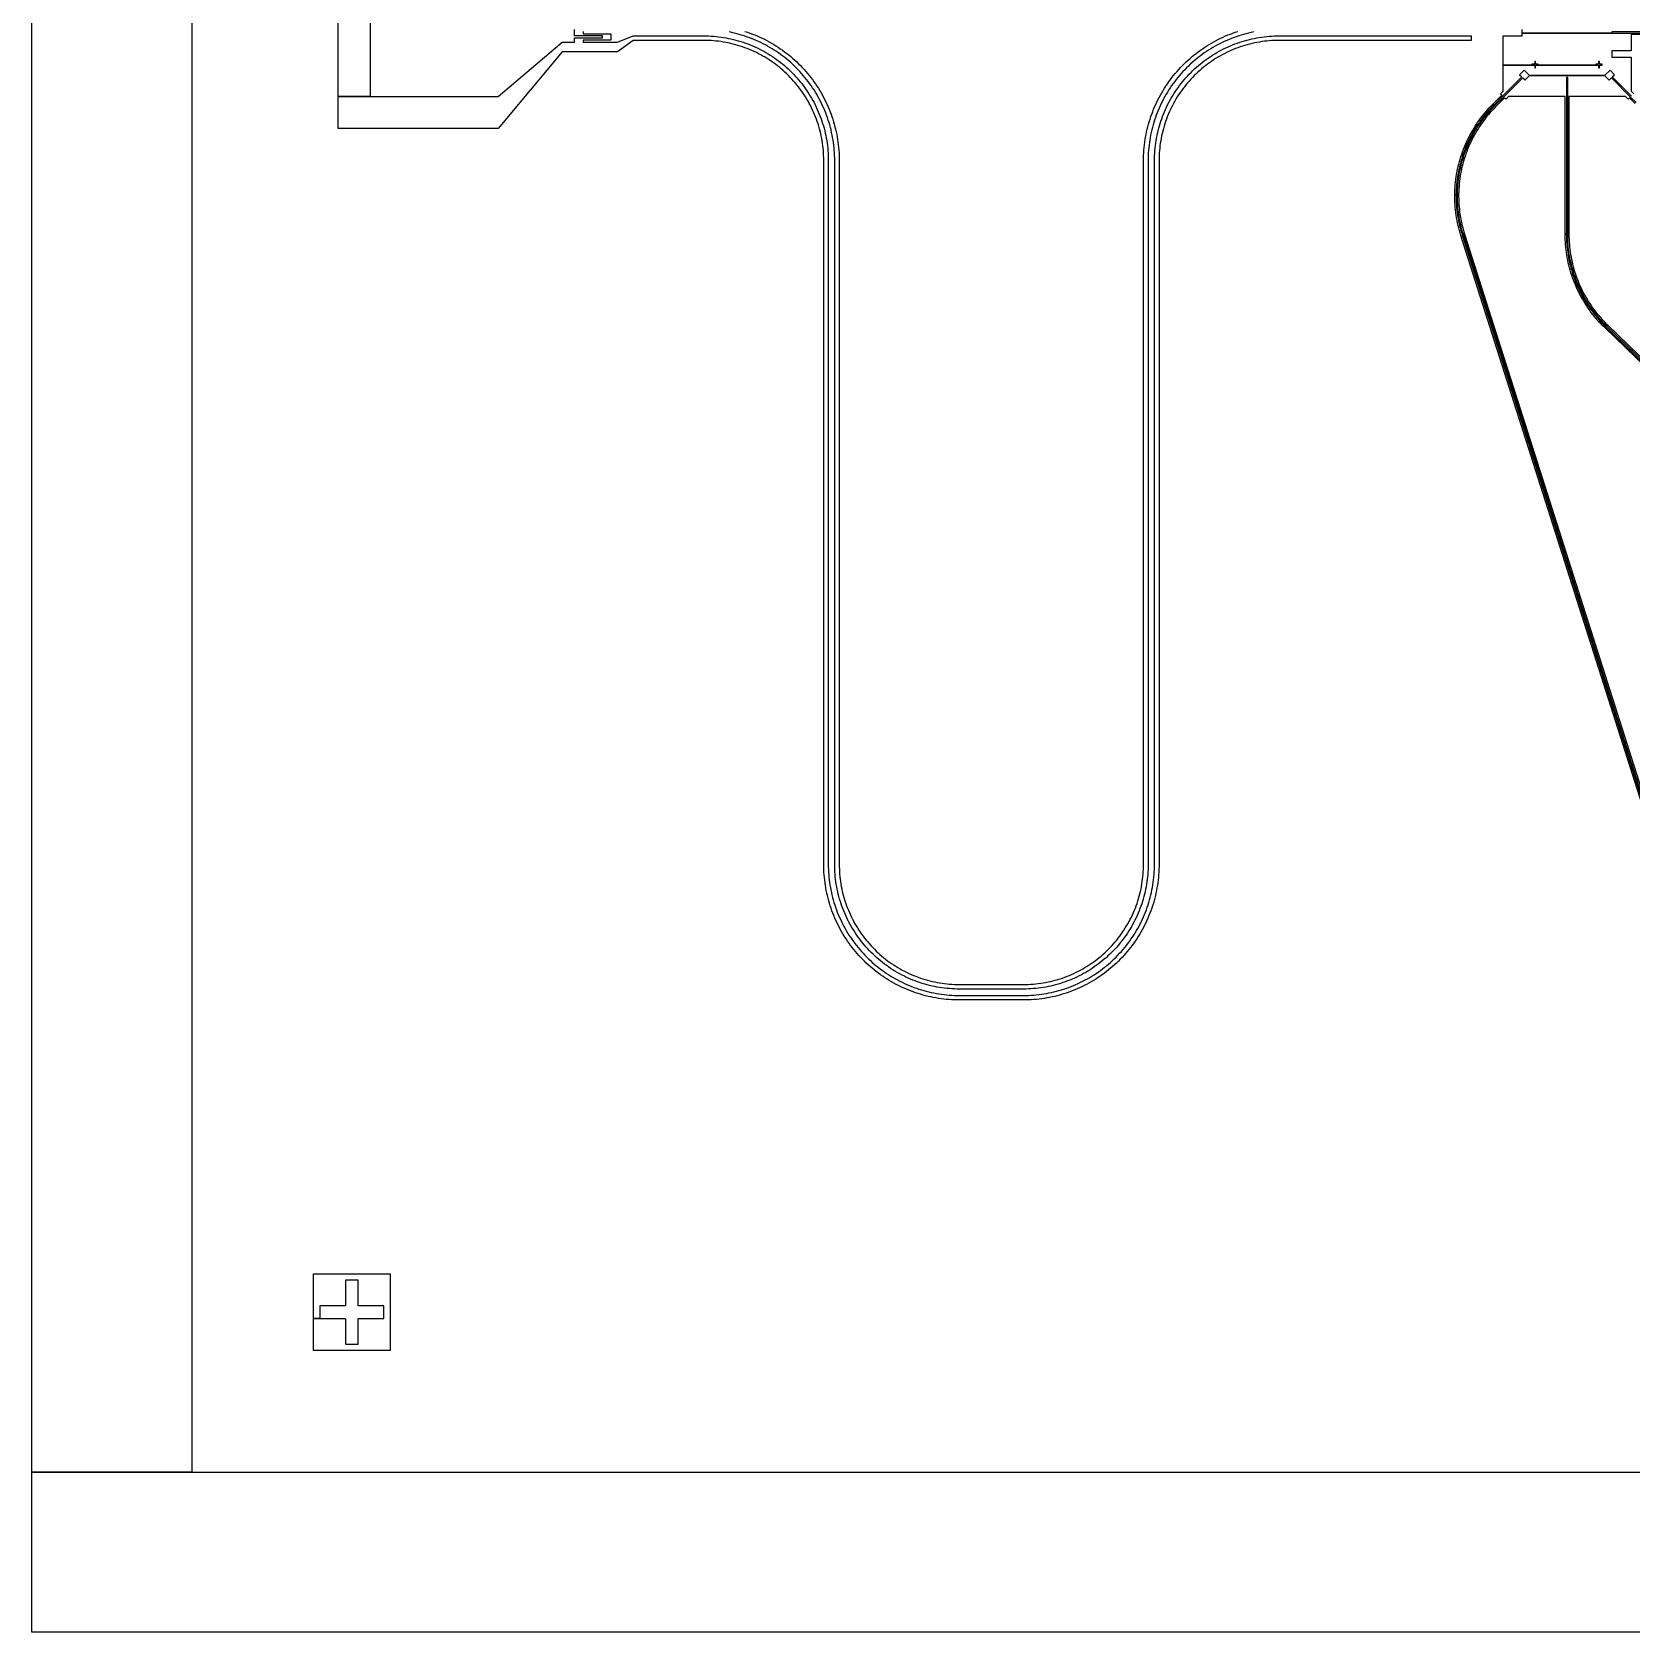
# Model space of a CAD drawing. Extents: x -2500 to 2500, y -2500 to 2500.
# Drawn here: x -2500 to 0, y -2500 to 1 of the extents above; entities that cross this region are included whole.
import ezdxf

# ---------------------------------------------------------------- set-up
doc = ezdxf.new("R2010")
doc.units = 0
doc.layers.add('L0D0', color=1, linetype='CONTINUOUS')

msp = doc.modelspace()

# ---------------------------------------------------------------- linework, layer by layer
at = {"layer": 'L0D0'}
for points in [[(-2500, -2500), (-2500, -2250), (-2250, -2250), (2250, -2250), (2250, 2250), (-2250, 2250), (-2250, -2250), (-2500, -2250), (-2500, 2500), (2500, 2500), (2500, -2500)], [(-2060, -2060), (-2060, -2010), (-2050, -2010), (-2010, -2010), (-2010, -2050), (-1990, -2050), (-1990, -2010), (-1950, -2010), (-1950, -1990), (-1990, -1990), (-1990, -1950), (-2010, -1950), (-2010, -1990), (-2050, -1990), (-2050, -2010), (-2060, -2010), (-2060, -1940), (-1940, -1940), (-1940, -2060)]]:
    msp.add_lwpolyline(points, close=True, dxfattribs=at)
for points in [[(-1971.24, 100), (-1971.24, -100), (-2021.24, -100), (-2021.24, 150)], [(-1638.432, 1.65), (-1638.432, -1.65), (-1595.032, -1.65), (-1595.032, -11.55), (-1638.432, -11.55), (-1638.432, -14.85), (-1584.64, -14.85), (-1560, -5), (-1450, -5), (-1446.073, -5.04), (-1442.148, -5.158), (-1438.226, -5.356), (-1434.309, -5.632), (-1430.398, -5.988), (-1426.495, -6.422), (-1422.602, -6.934), (-1418.72, -7.525), (-1414.85, -8.194), (-1410.995, -8.941), (-1407.156, -9.765), (-1403.333, -10.666), (-1399.53, -11.644), (-1395.748, -12.699), (-1391.987, -13.829), (-1388.25, -15.035), (-1384.538, -16.316), (-1380.852, -17.672), (-1377.195, -19.101), (-1373.567, -20.604), (-1369.97, -22.18), (-1366.405, -23.827), (-1362.874, -25.546), (-1359.379, -27.336), (-1355.92, -29.196), (-1352.5, -31.125), (-1349.119, -33.123), (-1345.779, -35.188), (-1342.481, -37.32), (-1339.227, -39.518), (-1336.018, -41.781), (-1332.855, -44.109), (-1329.74, -46.499), (-1326.673, -48.952), (-1323.656, -51.466), (-1320.691, -54.04), (-1317.778, -56.674), (-1314.919, -59.366), (-1312.114, -62.114), (-1309.366, -64.919), (-1306.674, -67.778), (-1304.04, -70.691), (-1301.466, -73.656), (-1298.952, -76.673), (-1296.499, -79.74), (-1294.109, -82.855), (-1291.781, -86.018), (-1289.518, -89.227), (-1287.32, -92.481), (-1285.188, -95.779), (-1283.123, -99.119), (-1281.125, -102.5), (-1279.196, -105.92), (-1277.336, -109.379), (-1275.546, -112.874), (-1273.827, -116.405), (-1272.18, -119.97), (-1270.604, -123.567), (-1269.101, -127.195), (-1267.672, -130.852), (-1266.316, -134.538), (-1265.035, -138.25), (-1263.829, -141.987), (-1262.699, -145.748), (-1261.644, -149.53), (-1260.666, -153.333), (-1259.765, -157.156), (-1258.941, -160.995), (-1258.194, -164.85), (-1257.525, -168.72), (-1256.934, -172.602), (-1256.422, -176.495), (-1255.988, -180.398), (-1255.632, -184.309), (-1255.356, -188.226), (-1255.158, -192.148), (-1255.04, -196.073), (-1255, -200), (-1255, -1300), (-1254.96, -1304.025), (-1254.842, -1308.048), (-1254.644, -1312.069), (-1254.368, -1316.084), (-1254.013, -1320.094), (-1253.579, -1324.095), (-1253.067, -1328.088), (-1252.476, -1332.069), (-1251.807, -1336.038), (-1251.061, -1339.994), (-1250.237, -1343.933), (-1249.336, -1347.856), (-1248.358, -1351.761), (-1247.303, -1355.645), (-1246.173, -1359.508), (-1244.967, -1363.348), (-1243.685, -1367.164), (-1242.329, -1370.954), (-1240.899, -1374.716), (-1239.395, -1378.45), (-1237.819, -1382.154), (-1236.169, -1385.825), (-1234.448, -1389.464), (-1232.656, -1393.068), (-1230.794, -1396.636), (-1228.862, -1400.167), (-1226.861, -1403.66), (-1224.791, -1407.112), (-1222.655, -1410.523), (-1220.451, -1413.892), (-1218.182, -1417.217), (-1215.848, -1420.496), (-1213.451, -1423.729), (-1210.99, -1426.914), (-1208.467, -1430.051), (-1205.883, -1433.137), (-1203.239, -1436.172), (-1200.536, -1439.154), (-1197.775, -1442.083), (-1194.957, -1444.957), (-1192.083, -1447.775), (-1189.154, -1450.536), (-1186.172, -1453.239), (-1183.137, -1455.883), (-1180.051, -1458.467), (-1176.914, -1460.99), (-1173.729, -1463.451), (-1170.496, -1465.848), (-1167.217, -1468.182), (-1163.892, -1470.451), (-1160.523, -1472.655), (-1157.112, -1474.791), (-1153.66, -1476.861), (-1150.167, -1478.862), (-1146.636, -1480.794), (-1143.068, -1482.656), (-1139.464, -1484.448), (-1135.825, -1486.169), (-1132.154, -1487.819), (-1128.45, -1489.395), (-1124.716, -1490.899), (-1120.954, -1492.329), (-1117.164, -1493.685), (-1113.348, -1494.967), (-1109.508, -1496.173), (-1105.645, -1497.303), (-1101.761, -1498.358), (-1097.856, -1499.336), (-1093.933, -1500.237), (-1089.994, -1501.061), (-1086.038, -1501.807), (-1082.069, -1502.476), (-1078.088, -1503.067), (-1074.095, -1503.579), (-1070.094, -1504.013), (-1066.084, -1504.368), (-1062.069, -1504.644), (-1058.048, -1504.842), (-1054.025, -1504.96), (-1050, -1505), (-950, -1505), (-945.975, -1504.96), (-941.952, -1504.842), (-937.931, -1504.644), (-933.916, -1504.368), (-929.906, -1504.013), (-925.905, -1503.579), (-921.912, -1503.067), (-917.931, -1502.476), (-913.962, -1501.807), (-910.006, -1501.061), (-906.067, -1500.237), (-902.144, -1499.336), (-898.239, -1498.358), (-894.355, -1497.303), (-890.492, -1496.173), (-886.652, -1494.967), (-882.836, -1493.685), (-879.046, -1492.329), (-875.284, -1490.899), (-871.55, -1489.395), (-867.846, -1487.819), (-864.175, -1486.169), (-860.536, -1484.448), (-856.932, -1482.656), (-853.364, -1480.794), (-849.833, -1478.862), (-846.34, -1476.861), (-842.888, -1474.791), (-839.477, -1472.655), (-836.108, -1470.451), (-832.783, -1468.182), (-829.504, -1465.848), (-826.271, -1463.451), (-823.086, -1460.99), (-819.949, -1458.467), (-816.863, -1455.883), (-813.828, -1453.239), (-810.846, -1450.536), (-807.917, -1447.775), (-805.043, -1444.957), (-802.225, -1442.083), (-799.464, -1439.154), (-796.761, -1436.172), (-794.117, -1433.137), (-791.533, -1430.051), (-789.01, -1426.914), (-786.549, -1423.729), (-784.152, -1420.496), (-781.818, -1417.217), (-779.549, -1413.892), (-777.345, -1410.523), (-775.209, -1407.112), (-773.139, -1403.66), (-771.138, -1400.167), (-769.206, -1396.636), (-767.344, -1393.068), (-765.552, -1389.464), (-763.831, -1385.825), (-762.181, -1382.154), (-760.605, -1378.45), (-759.101, -1374.716), (-757.671, -1370.954), (-756.315, -1367.164), (-755.033, -1363.348), (-753.827, -1359.508), (-752.697, -1355.645), (-751.642, -1351.761), (-750.664, -1347.856), (-749.763, -1343.933), (-748.939, -1339.994), (-748.193, -1336.038), (-747.524, -1332.069), (-746.933, -1328.088), (-746.421, -1324.095), (-745.987, -1320.094), (-745.632, -1316.084), (-745.356, -1312.069), (-745.158, -1308.048), (-745.04, -1304.025), (-745, -1300), (-745, -200), (-744.96, -196.073), (-744.842, -192.148), (-744.644, -188.226), (-744.368, -184.309), (-744.012, -180.398), (-743.578, -176.495), (-743.066, -172.602), (-742.475, -168.72), (-741.806, -164.85), (-741.059, -160.995), (-740.235, -157.156), (-739.334, -153.333), (-738.356, -149.53), (-737.301, -145.748), (-736.171, -141.987), (-734.965, -138.25), (-733.684, -134.538), (-732.328, -130.852), (-730.899, -127.195), (-729.396, -123.567), (-727.82, -119.97), (-726.173, -116.405), (-724.454, -112.874), (-722.664, -109.379), (-720.804, -105.92), (-718.875, -102.5), (-716.877, -99.119), (-714.812, -95.779), (-712.68, -92.481), (-710.482, -89.227), (-708.219, -86.018), (-705.891, -82.855), (-703.501, -79.74), (-701.048, -76.673), (-698.534, -73.656), (-695.96, -70.691), (-693.326, -67.778), (-690.634, -64.919), (-687.886, -62.114), (-685.081, -59.366), (-682.222, -56.674), (-679.309, -54.04), (-676.344, -51.466), (-673.327, -48.952), (-670.26, -46.499), (-667.145, -44.109), (-663.982, -41.781), (-660.773, -39.518), (-657.519, -37.32), (-654.221, -35.188), (-650.881, -33.123), (-647.5, -31.125), (-644.08, -29.196), (-640.621, -27.336), (-637.126, -25.546), (-633.595, -23.827), (-630.03, -22.18), (-626.433, -20.604), (-622.805, -19.101), (-619.148, -17.672), (-615.462, -16.316), (-611.75, -15.035), (-608.013, -13.829), (-604.252, -12.699), (-600.47, -11.644), (-596.667, -10.666), (-592.844, -9.765), (-589.005, -8.941), (-585.15, -8.194), (-581.28, -7.525), (-577.398, -6.934), (-573.505, -6.422), (-569.602, -5.988), (-565.691, -5.632), (-561.774, -5.356), (-557.852, -5.158), (-553.927, -5.04), (-550, -5), (-250, -5), (-250, -12.1), (-550, -12.1), (-553.883, -12.14), (-557.765, -12.261), (-561.643, -12.461), (-565.517, -12.742), (-569.383, -13.102), (-573.242, -13.543), (-577.09, -14.063), (-580.927, -14.663), (-584.751, -15.341), (-588.56, -16.099), (-592.352, -16.935), (-596.127, -17.85), (-599.881, -18.842), (-603.615, -19.911), (-607.325, -21.058), (-611.011, -22.281), (-614.671, -23.58), (-618.303, -24.954), (-621.906, -26.403), (-625.479, -27.926), (-629.019, -29.523), (-632.525, -31.192), (-635.996, -32.934), (-639.431, -34.747), (-642.827, -36.63), (-646.183, -38.584), (-649.499, -40.606), (-652.772, -42.696), (-656.001, -44.854), (-659.184, -47.078), (-662.321, -49.367), (-665.411, -51.72), (-668.45, -54.137), (-671.44, -56.617), (-674.377, -59.157), (-677.261, -61.757), (-680.091, -64.417), (-682.865, -67.135), (-685.583, -69.909), (-688.243, -72.739), (-690.843, -75.623), (-693.383, -78.56), (-695.863, -81.55), (-698.28, -84.589), (-700.633, -87.679), (-702.922, -90.816), (-705.146, -93.999), (-707.304, -97.228), (-709.394, -100.501), (-711.416, -103.817), (-713.37, -107.173), (-715.253, -110.569), (-717.066, -114.004), (-718.808, -117.475), (-720.477, -120.981), (-722.074, -124.521), (-723.597, -128.094), (-725.046, -131.697), (-726.42, -135.329), (-727.719, -138.989), (-728.942, -142.675), (-730.089, -146.385), (-731.158, -150.119), (-732.15, -153.873), (-733.065, -157.648), (-733.901, -161.44), (-734.659, -165.249), (-735.337, -169.073), (-735.937, -172.91), (-736.457, -176.758), (-736.898, -180.617), (-737.258, -184.483), (-737.539, -188.357), (-737.739, -192.235), (-737.86, -196.117), (-737.9, -200), (-737.9, -1300), (-737.94, -1304.113), (-738.06, -1308.224), (-738.259, -1312.333), (-738.538, -1316.436), (-738.896, -1320.534), (-739.334, -1324.623), (-739.851, -1328.704), (-740.447, -1332.773), (-741.122, -1336.831), (-741.876, -1340.874), (-742.707, -1344.902), (-743.617, -1348.914), (-744.604, -1352.906), (-745.669, -1356.879), (-746.81, -1360.831), (-748.028, -1364.76), (-749.322, -1368.664), (-750.691, -1372.542), (-752.135, -1376.394), (-753.654, -1380.216), (-755.246, -1384.009), (-756.912, -1387.769), (-758.65, -1391.497), (-760.461, -1395.19), (-762.342, -1398.848), (-764.294, -1402.468), (-766.316, -1406.05), (-768.407, -1409.592), (-770.566, -1413.093), (-772.793, -1416.551), (-775.086, -1419.965), (-777.446, -1423.334), (-779.87, -1426.657), (-782.358, -1429.933), (-784.909, -1433.159), (-787.522, -1436.335), (-790.196, -1439.46), (-792.931, -1442.533), (-795.724, -1445.552), (-798.576, -1448.516), (-801.484, -1451.424), (-804.448, -1454.276), (-807.467, -1457.069), (-810.54, -1459.804), (-813.665, -1462.478), (-816.841, -1465.091), (-820.067, -1467.642), (-823.343, -1470.13), (-826.666, -1472.554), (-830.035, -1474.914), (-833.449, -1477.207), (-836.907, -1479.434), (-840.408, -1481.593), (-843.95, -1483.684), (-847.532, -1485.706), (-851.152, -1487.658), (-854.81, -1489.539), (-858.503, -1491.35), (-862.231, -1493.088), (-865.991, -1494.754), (-869.784, -1496.346), (-873.606, -1497.865), (-877.458, -1499.309), (-881.336, -1500.678), (-885.24, -1501.972), (-889.169, -1503.19), (-893.121, -1504.331), (-897.094, -1505.396), (-901.086, -1506.383), (-905.098, -1507.293), (-909.126, -1508.124), (-913.169, -1508.878), (-917.227, -1509.553), (-921.296, -1510.149), (-925.377, -1510.666), (-929.466, -1511.104), (-933.564, -1511.462), (-937.667, -1511.741), (-941.776, -1511.94), (-945.887, -1512.06), (-950, -1512.1), (-1050, -1512.1), (-1054.113, -1512.06), (-1058.224, -1511.94), (-1062.333, -1511.741), (-1066.436, -1511.462), (-1070.534, -1511.104), (-1074.623, -1510.666), (-1078.704, -1510.149), (-1082.773, -1509.553), (-1086.831, -1508.878), (-1090.874, -1508.124), (-1094.902, -1507.293), (-1098.914, -1506.383), (-1102.906, -1505.396), (-1106.879, -1504.331), (-1110.831, -1503.19), (-1114.76, -1501.972), (-1118.664, -1500.678), (-1122.542, -1499.309), (-1126.394, -1497.865), (-1130.216, -1496.346), (-1134.009, -1494.754), (-1137.769, -1493.088), (-1141.497, -1491.35), (-1145.19, -1489.539), (-1148.848, -1487.658), (-1152.468, -1485.706), (-1156.05, -1483.684), (-1159.592, -1481.593), (-1163.093, -1479.434), (-1166.551, -1477.207), (-1169.965, -1474.914), (-1173.334, -1472.554), (-1176.657, -1470.13), (-1179.933, -1467.642), (-1183.159, -1465.091), (-1186.335, -1462.478), (-1189.46, -1459.804), (-1192.533, -1457.069), (-1195.552, -1454.276), (-1198.516, -1451.424), (-1201.424, -1448.516), (-1204.276, -1445.552), (-1207.069, -1442.533), (-1209.804, -1439.46), (-1212.478, -1436.335), (-1215.091, -1433.159), (-1217.642, -1429.933), (-1220.13, -1426.657), (-1222.554, -1423.334), (-1224.914, -1419.965), (-1227.207, -1416.551), (-1229.434, -1413.093), (-1231.593, -1409.592), (-1233.684, -1406.05), (-1235.706, -1402.468), (-1237.658, -1398.848), (-1239.539, -1395.19), (-1241.35, -1391.497), (-1243.088, -1387.769), (-1244.754, -1384.009), (-1246.346, -1380.216), (-1247.865, -1376.394), (-1249.309, -1372.542), (-1250.678, -1368.664), (-1251.972, -1364.76), (-1253.19, -1360.831), (-1254.331, -1356.879), (-1255.396, -1352.906), (-1256.383, -1348.914), (-1257.293, -1344.902), (-1258.124, -1340.874), (-1258.878, -1336.831), (-1259.553, -1332.773), (-1260.149, -1328.704), (-1260.666, -1324.623), (-1261.104, -1320.534), (-1261.462, -1316.436), (-1261.741, -1312.333), (-1261.94, -1308.224), (-1262.06, -1304.113), (-1262.1, -1300), (-1262.1, -200), (-1262.14, -196.117), (-1262.261, -192.235), (-1262.461, -188.357), (-1262.742, -184.483), (-1263.102, -180.617), (-1263.543, -176.758), (-1264.063, -172.91), (-1264.663, -169.073), (-1265.341, -165.249), (-1266.099, -161.44), (-1266.935, -157.648), (-1267.85, -153.873), (-1268.842, -150.119), (-1269.911, -146.385), (-1271.058, -142.675), (-1272.281, -138.989), (-1273.58, -135.329), (-1274.954, -131.697), (-1276.403, -128.094), (-1277.926, -124.521), (-1279.523, -120.981), (-1281.192, -117.475), (-1282.934, -114.004), (-1284.747, -110.569), (-1286.63, -107.173), (-1288.584, -103.817), (-1290.606, -100.501), (-1292.696, -97.228), (-1294.854, -93.999), (-1297.078, -90.816), (-1299.367, -87.679), (-1301.72, -84.589), (-1304.137, -81.55), (-1306.617, -78.56), (-1309.157, -75.623), (-1311.757, -72.739), (-1314.417, -69.909), (-1317.135, -67.135), (-1319.909, -64.417), (-1322.739, -61.757), (-1325.623, -59.157), (-1328.56, -56.617), (-1331.55, -54.137), (-1334.589, -51.72), (-1337.679, -49.367), (-1340.816, -47.078), (-1343.999, -44.854), (-1347.228, -42.696), (-1350.501, -40.606), (-1353.817, -38.584), (-1357.173, -36.63), (-1360.569, -34.747), (-1364.004, -32.934), (-1367.475, -31.192), (-1370.981, -29.523), (-1374.521, -27.926), (-1378.094, -26.403), (-1381.697, -24.954), (-1385.329, -23.58), (-1388.989, -22.281), (-1392.675, -21.058), (-1396.385, -19.911), (-1400.119, -18.842), (-1403.873, -17.85), (-1407.648, -16.935), (-1411.44, -16.099), (-1415.249, -15.341), (-1419.073, -14.663), (-1422.91, -14.063), (-1426.758, -13.543), (-1430.617, -13.102), (-1434.483, -12.742), (-1438.357, -12.461), (-1442.235, -12.261), (-1446.117, -12.14), (-1450, -12.1), (-1560, -12.1), (-1584.64, -29.85), (-1671.24, -29.85), (-1771.24, -150), (-2021.24, -150), (-2021.24, -100), (-1971.24, -100), (-1771.24, -100), (-1671.24, -14.85), (-1651.632, -14.85), (-1651.632, -8.25), (-1608.232, -8.25), (-1608.232, -4.95), (-1651.632, -4.95), (-1651.632, 4.95)], [(-589.994, 1.061), (-593.933, 0.237), (-597.856, -0.664), (-601.761, -1.642), (-605.645, -2.697), (-609.508, -3.827), (-613.348, -5.033), (-617.164, -6.315), (-620.954, -7.671), (-624.716, -9.101), (-628.45, -10.605), (-632.154, -12.181), (-635.825, -13.831), (-639.464, -15.552), (-643.068, -17.344), (-646.636, -19.206), (-650.167, -21.138), (-653.66, -23.139), (-657.112, -25.209), (-660.523, -27.345), (-663.892, -29.549), (-667.217, -31.818), (-670.496, -34.152), (-673.729, -36.549), (-676.914, -39.01), (-680.051, -41.533), (-683.137, -44.117), (-686.172, -46.761), (-689.154, -49.464), (-692.083, -52.225), (-694.957, -55.043), (-697.775, -57.917), (-700.536, -60.846), (-703.239, -63.828), (-705.883, -66.863), (-708.467, -69.949), (-710.99, -73.086), (-713.451, -76.271), (-715.848, -79.504), (-718.182, -82.783), (-720.451, -86.108), (-722.655, -89.477), (-724.791, -92.888), (-726.861, -96.34), (-728.862, -99.833), (-730.794, -103.364), (-732.656, -106.932), (-734.448, -110.536), (-736.169, -114.175), (-737.819, -117.846), (-739.395, -121.55), (-740.899, -125.284), (-742.329, -129.046), (-743.685, -132.836), (-744.967, -136.652), (-746.173, -140.492), (-747.303, -144.355), (-748.358, -148.239), (-749.336, -152.144), (-750.237, -156.067), (-751.061, -160.006), (-751.807, -163.962), (-752.476, -167.931), (-753.067, -171.912), (-753.579, -175.905), (-754.013, -179.906), (-754.368, -183.916), (-754.644, -187.931), (-754.842, -191.952), (-754.96, -195.975), (-755, -200), (-755, -1300), (-755.04, -1303.927), (-755.158, -1307.852), (-755.356, -1311.774), (-755.632, -1315.691), (-755.988, -1319.602), (-756.422, -1323.505), (-756.934, -1327.398), (-757.525, -1331.28), (-758.194, -1335.15), (-758.941, -1339.005), (-759.765, -1342.844), (-760.666, -1346.667), (-761.644, -1350.47), (-762.699, -1354.252), (-763.829, -1358.013), (-765.035, -1361.75), (-766.316, -1365.462), (-767.672, -1369.148), (-769.101, -1372.805), (-770.604, -1376.433), (-772.18, -1380.03), (-773.827, -1383.595), (-775.546, -1387.126), (-777.336, -1390.621), (-779.196, -1394.08), (-781.125, -1397.5), (-783.123, -1400.881), (-785.188, -1404.221), (-787.32, -1407.519), (-789.518, -1410.773), (-791.781, -1413.982), (-794.109, -1417.145), (-796.499, -1420.26), (-798.952, -1423.327), (-801.466, -1426.344), (-804.04, -1429.309), (-806.674, -1432.222), (-809.366, -1435.081), (-812.114, -1437.886), (-814.919, -1440.634), (-817.778, -1443.326), (-820.691, -1445.96), (-823.656, -1448.534), (-826.673, -1451.048), (-829.74, -1453.501), (-832.855, -1455.891), (-836.018, -1458.219), (-839.227, -1460.482), (-842.481, -1462.68), (-845.779, -1464.812), (-849.119, -1466.877), (-852.5, -1468.875), (-855.92, -1470.804), (-859.379, -1472.664), (-862.874, -1474.454), (-866.405, -1476.173), (-869.97, -1477.82), (-873.567, -1479.396), (-877.195, -1480.899), (-880.852, -1482.328), (-884.538, -1483.684), (-888.25, -1484.965), (-891.987, -1486.171), (-895.748, -1487.301), (-899.53, -1488.356), (-903.333, -1489.334), (-907.156, -1490.235), (-910.995, -1491.059), (-914.85, -1491.806), (-918.72, -1492.475), (-922.602, -1493.066), (-926.495, -1493.578), (-930.398, -1494.012), (-934.309, -1494.368), (-938.226, -1494.644), (-942.148, -1494.842), (-946.073, -1494.96), (-950, -1495), (-1050, -1495), (-1053.927, -1494.96), (-1057.852, -1494.842), (-1061.774, -1494.644), (-1065.691, -1494.368), (-1069.602, -1494.012), (-1073.505, -1493.578), (-1077.398, -1493.066), (-1081.28, -1492.475), (-1085.15, -1491.806), (-1089.005, -1491.059), (-1092.844, -1490.235), (-1096.667, -1489.334), (-1100.47, -1488.356), (-1104.252, -1487.301), (-1108.013, -1486.171), (-1111.75, -1484.965), (-1115.462, -1483.684), (-1119.148, -1482.328), (-1122.805, -1480.899), (-1126.433, -1479.396), (-1130.03, -1477.82), (-1133.595, -1476.173), (-1137.126, -1474.454), (-1140.621, -1472.664), (-1144.08, -1470.804), (-1147.5, -1468.875), (-1150.881, -1466.877), (-1154.221, -1464.812), (-1157.519, -1462.68), (-1160.773, -1460.482), (-1163.982, -1458.219), (-1167.145, -1455.891), (-1170.26, -1453.501), (-1173.327, -1451.048), (-1176.344, -1448.534), (-1179.309, -1445.96), (-1182.222, -1443.326), (-1185.081, -1440.634), (-1187.886, -1437.886), (-1190.634, -1435.081), (-1193.326, -1432.222), (-1195.96, -1429.309), (-1198.534, -1426.344), (-1201.048, -1423.327), (-1203.501, -1420.26), (-1205.891, -1417.145), (-1208.219, -1413.982), (-1210.482, -1410.773), (-1212.68, -1407.519), (-1214.812, -1404.221), (-1216.877, -1400.881), (-1218.875, -1397.5), (-1220.804, -1394.08), (-1222.664, -1390.621), (-1224.454, -1387.126), (-1226.173, -1383.595), (-1227.82, -1380.03), (-1229.396, -1376.433), (-1230.899, -1372.805), (-1232.328, -1369.148), (-1233.684, -1365.462), (-1234.965, -1361.75), (-1236.171, -1358.013), (-1237.301, -1354.252), (-1238.356, -1350.47), (-1239.334, -1346.667), (-1240.235, -1342.844), (-1241.059, -1339.005), (-1241.806, -1335.15), (-1242.475, -1331.28), (-1243.066, -1327.398), (-1243.578, -1323.505), (-1244.012, -1319.602), (-1244.368, -1315.691), (-1244.644, -1311.774), (-1244.842, -1307.852), (-1244.96, -1303.927), (-1245, -1300), (-1245, -200), (-1245.04, -195.975), (-1245.158, -191.952), (-1245.356, -187.931), (-1245.632, -183.916), (-1245.987, -179.906), (-1246.421, -175.905), (-1246.933, -171.912), (-1247.524, -167.931), (-1248.193, -163.962), (-1248.939, -160.006), (-1249.763, -156.067), (-1250.664, -152.144), (-1251.642, -148.239), (-1252.697, -144.355), (-1253.827, -140.492), (-1255.033, -136.652), (-1256.315, -132.836), (-1257.671, -129.046), (-1259.101, -125.284), (-1260.605, -121.55), (-1262.181, -117.846), (-1263.831, -114.175), (-1265.552, -110.536), (-1267.344, -106.932), (-1269.206, -103.364), (-1271.138, -99.833), (-1273.139, -96.34), (-1275.209, -92.888), (-1277.345, -89.477), (-1279.549, -86.108), (-1281.818, -82.783), (-1284.152, -79.504), (-1286.549, -76.271), (-1289.01, -73.086), (-1291.533, -69.949), (-1294.117, -66.863), (-1296.761, -63.828), (-1299.464, -60.846), (-1302.225, -57.917), (-1305.043, -55.043), (-1307.917, -52.225), (-1310.846, -49.464), (-1313.828, -46.761), (-1316.863, -44.117), (-1319.949, -41.533), (-1323.086, -39.01), (-1326.271, -36.549), (-1329.504, -34.152), (-1332.783, -31.818), (-1336.108, -29.549), (-1339.477, -27.345), (-1342.888, -25.209), (-1346.34, -23.139), (-1349.833, -21.138), (-1353.364, -19.206), (-1356.932, -17.344), (-1360.536, -15.552), (-1364.175, -13.831), (-1367.846, -12.181), (-1371.55, -10.605), (-1375.284, -9.101), (-1379.046, -7.671), (-1382.836, -6.315), (-1386.652, -5.033), (-1390.492, -3.827), (-1394.355, -2.697), (-1398.239, -1.642), (-1402.144, -0.664), (-1406.067, 0.237), (-1410.006, 1.061)], [(-1385.24, 1.972), (-1381.336, 0.678), (-1377.458, -0.691), (-1373.606, -2.135), (-1369.784, -3.654), (-1365.991, -5.246), (-1362.231, -6.912), (-1358.503, -8.65), (-1354.81, -10.461), (-1351.152, -12.342), (-1347.532, -14.294), (-1343.95, -16.316), (-1340.408, -18.407), (-1336.907, -20.566), (-1333.449, -22.793), (-1330.035, -25.086), (-1326.666, -27.446), (-1323.343, -29.87), (-1320.067, -32.358), (-1316.841, -34.909), (-1313.665, -37.522), (-1310.54, -40.196), (-1307.467, -42.931), (-1304.448, -45.724), (-1301.484, -48.576), (-1298.576, -51.484), (-1295.724, -54.448), (-1292.931, -57.467), (-1290.196, -60.54), (-1287.522, -63.665), (-1284.909, -66.841), (-1282.358, -70.067), (-1279.87, -73.343), (-1277.446, -76.666), (-1275.086, -80.035), (-1272.793, -83.449), (-1270.566, -86.907), (-1268.407, -90.408), (-1266.316, -93.95), (-1264.294, -97.532), (-1262.342, -101.152), (-1260.461, -104.81), (-1258.65, -108.503), (-1256.912, -112.231), (-1255.246, -115.991), (-1253.654, -119.784), (-1252.135, -123.606), (-1250.691, -127.458), (-1249.322, -131.336), (-1248.028, -135.24), (-1246.81, -139.169), (-1245.669, -143.121), (-1244.604, -147.094), (-1243.617, -151.086), (-1242.707, -155.098), (-1241.876, -159.126), (-1241.122, -163.169), (-1240.447, -167.227), (-1239.851, -171.296), (-1239.334, -175.377), (-1238.896, -179.466), (-1238.538, -183.564), (-1238.259, -187.667), (-1238.06, -191.776), (-1237.94, -195.887), (-1237.9, -200), (-1237.9, -1300), (-1237.86, -1303.883), (-1237.739, -1307.765), (-1237.539, -1311.643), (-1237.258, -1315.517), (-1236.898, -1319.383), (-1236.457, -1323.242), (-1235.937, -1327.09), (-1235.337, -1330.927), (-1234.659, -1334.751), (-1233.901, -1338.56), (-1233.065, -1342.352), (-1232.15, -1346.127), (-1231.158, -1349.881), (-1230.089, -1353.615), (-1228.942, -1357.325), (-1227.719, -1361.011), (-1226.42, -1364.671), (-1225.046, -1368.303), (-1223.597, -1371.906), (-1222.074, -1375.479), (-1220.477, -1379.019), (-1218.808, -1382.525), (-1217.066, -1385.996), (-1215.253, -1389.431), (-1213.37, -1392.827), (-1211.416, -1396.183), (-1209.394, -1399.499), (-1207.304, -1402.772), (-1205.146, -1406.001), (-1202.922, -1409.184), (-1200.633, -1412.321), (-1198.28, -1415.411), (-1195.863, -1418.45), (-1193.383, -1421.44), (-1190.843, -1424.377), (-1188.243, -1427.261), (-1185.583, -1430.091), (-1182.865, -1432.865), (-1180.091, -1435.583), (-1177.261, -1438.243), (-1174.377, -1440.843), (-1171.44, -1443.383), (-1168.45, -1445.863), (-1165.411, -1448.28), (-1162.321, -1450.633), (-1159.184, -1452.922), (-1156.001, -1455.146), (-1152.772, -1457.304), (-1149.499, -1459.394), (-1146.183, -1461.416), (-1142.827, -1463.37), (-1139.431, -1465.253), (-1135.996, -1467.066), (-1132.525, -1468.808), (-1129.019, -1470.477), (-1125.479, -1472.074), (-1121.906, -1473.597), (-1118.303, -1475.046), (-1114.671, -1476.42), (-1111.011, -1477.719), (-1107.325, -1478.942), (-1103.615, -1480.089), (-1099.881, -1481.158), (-1096.127, -1482.15), (-1092.352, -1483.065), (-1088.56, -1483.901), (-1084.751, -1484.659), (-1080.927, -1485.337), (-1077.09, -1485.937), (-1073.242, -1486.457), (-1069.383, -1486.898), (-1065.517, -1487.258), (-1061.643, -1487.539), (-1057.765, -1487.739), (-1053.883, -1487.86), (-1050, -1487.9), (-950, -1487.9), (-946.117, -1487.86), (-942.235, -1487.739), (-938.357, -1487.539), (-934.483, -1487.258), (-930.617, -1486.898), (-926.758, -1486.457), (-922.91, -1485.937), (-919.073, -1485.337), (-915.249, -1484.659), (-911.44, -1483.901), (-907.648, -1483.065), (-903.873, -1482.15), (-900.119, -1481.158), (-896.385, -1480.089), (-892.675, -1478.942), (-888.989, -1477.719), (-885.329, -1476.42), (-881.697, -1475.046), (-878.094, -1473.597), (-874.521, -1472.074), (-870.981, -1470.477), (-867.475, -1468.808), (-864.004, -1467.066), (-860.569, -1465.253), (-857.173, -1463.37), (-853.817, -1461.416), (-850.501, -1459.394), (-847.228, -1457.304), (-843.999, -1455.146), (-840.816, -1452.922), (-837.679, -1450.633), (-834.589, -1448.28), (-831.55, -1445.863), (-828.56, -1443.383), (-825.623, -1440.843), (-822.739, -1438.243), (-819.909, -1435.583), (-817.135, -1432.865), (-814.417, -1430.091), (-811.757, -1427.261), (-809.157, -1424.377), (-806.617, -1421.44), (-804.137, -1418.45), (-801.72, -1415.411), (-799.367, -1412.321), (-797.078, -1409.184), (-794.854, -1406.001), (-792.696, -1402.772), (-790.606, -1399.499), (-788.584, -1396.183), (-786.63, -1392.827), (-784.747, -1389.431), (-782.934, -1385.996), (-781.192, -1382.525), (-779.523, -1379.019), (-777.926, -1375.479), (-776.403, -1371.906), (-774.954, -1368.303), (-773.58, -1364.671), (-772.281, -1361.011), (-771.058, -1357.325), (-769.911, -1353.615), (-768.842, -1349.881), (-767.85, -1346.127), (-766.935, -1342.352), (-766.099, -1338.56), (-765.341, -1334.751), (-764.663, -1330.927), (-764.063, -1327.09), (-763.543, -1323.242), (-763.102, -1319.383), (-762.742, -1315.517), (-762.461, -1311.643), (-762.261, -1307.765), (-762.14, -1303.883), (-762.1, -1300), (-762.1, -200), (-762.06, -195.887), (-761.94, -191.776), (-761.741, -187.667), (-761.462, -183.564), (-761.104, -179.466), (-760.666, -175.377), (-760.149, -171.296), (-759.553, -167.227), (-758.878, -163.169), (-758.124, -159.126), (-757.293, -155.098), (-756.383, -151.086), (-755.396, -147.094), (-754.331, -143.121), (-753.19, -139.169), (-751.972, -135.24), (-750.678, -131.336), (-749.309, -127.458), (-747.865, -123.606), (-746.346, -119.784), (-744.754, -115.991), (-743.088, -112.231), (-741.35, -108.503), (-739.539, -104.81), (-737.658, -101.152), (-735.706, -97.532), (-733.684, -93.95), (-731.593, -90.408), (-729.434, -86.907), (-727.207, -83.449), (-724.914, -80.035), (-722.554, -76.666), (-720.13, -73.343), (-717.642, -70.067), (-715.091, -66.841), (-712.478, -63.665), (-709.804, -60.54), (-707.069, -57.467), (-704.276, -54.448), (-701.424, -51.484), (-698.516, -48.576), (-695.552, -45.724), (-692.533, -42.931), (-689.46, -40.196), (-686.335, -37.522), (-683.159, -34.909), (-679.933, -32.358), (-676.657, -29.87), (-673.334, -27.446), (-669.965, -25.086), (-666.551, -22.793), (-663.093, -20.566), (-659.592, -18.407), (-656.05, -16.316), (-652.468, -14.294), (-648.848, -12.342), (-645.19, -10.461), (-641.497, -8.65), (-637.769, -6.912), (-634.009, -5.246), (-630.216, -3.654), (-626.394, -2.135), (-622.542, -0.691), (-618.664, 0.678), (-614.76, 1.972)], [(75.817, 1), (-30, 1), (-30, -1), (-170, -1), (-170, 5)], [(0.707, -99.293), (-29.293, -69.293), (-25.757, -65.757), (-32.828, -58.686), (-41.314, -67.172), (-158.686, -67.172), (-167.172, -58.686), (-174.243, -65.757), (-170.707, -69.293), (-200.707, -99.293), (-214.612, -113.198), (-217.41, -116.052), (-220.151, -118.962), (-222.833, -121.925), (-225.456, -124.941), (-228.018, -128.008), (-230.519, -131.126), (-232.958, -134.293), (-235.333, -137.508), (-237.643, -140.769), (-239.888, -144.076), (-242.067, -147.427), (-244.179, -150.82), (-246.224, -154.255), (-248.199, -157.729), (-250.105, -161.243), (-251.94, -164.793), (-253.705, -168.379), (-255.398, -172), (-257.019, -175.654), (-258.567, -179.339), (-260.041, -183.054), (-261.441, -186.798), (-262.766, -190.568), (-264.016, -194.365), (-265.191, -198.185), (-266.289, -202.028), (-267.31, -205.893), (-268.255, -209.776), (-269.122, -213.678), (-269.911, -217.596), (-270.622, -221.53), (-271.255, -225.476), (-271.809, -229.434), (-272.285, -233.403), (-272.681, -237.38), (-272.998, -241.364), (-273.236, -245.354), (-273.395, -249.348), (-273.474, -253.344), (-275.474, -253.344), (-275.474, -253.325), (-275.394, -249.289), (-275.234, -245.255), (-274.993, -241.226), (-274.673, -237.202), (-274.273, -233.185), (-273.792, -229.177), (-273.233, -225.179), (-272.594, -221.193), (-271.875, -217.221), (-271.078, -213.264), (-270.202, -209.323), (-269.249, -205.401), (-268.217, -201.498), (-267.108, -197.617), (-265.922, -193.758), (-264.66, -189.924), (-263.321, -186.116), (-261.907, -182.335), (-260.418, -178.583), (-258.855, -174.861), (-257.218, -171.171), (-255.508, -167.514), (-253.726, -163.892), (-251.872, -160.307), (-249.947, -156.758), (-247.952, -153.249), (-245.888, -149.78), (-243.755, -146.353), (-241.554, -142.969), (-239.287, -139.629), (-236.953, -136.336), (-234.555, -133.089), (-232.092, -129.89), (-229.566, -126.741), (-226.978, -123.643), (-224.329, -120.597), (-221.62, -117.605), (-218.852, -114.666), (-216.026, -111.784), (-202.121, -97.879), (-204.243, -95.757), (-200, -91.515), (-200, -50.6), (-155, -50.6), (-150.6, -50.6), (-150.6, -55), (-149.4, -55), (-149.4, -50.6), (-145, -50.6), (-55, -50.6), (-50.6, -50.6), (-50.6, -55), (-49.4, -55), (-49.4, -50.6), (-45, -50.6), (-45, -49.4), (-49.4, -49.4), (-49.4, -45), (-50.6, -45), (-50.6, -49.4), (-55, -49.4), (-55, -50.6), (-145, -50.6), (-145, -49.4), (-149.4, -49.4), (-149.4, -45), (-150.6, -45), (-150.6, -49.4), (-155, -49.4), (-155, -50.6), (-200, -50.6), (-200, -5), (-170, -5), (-170, -1), (-30, -1), (75.817, -1)], [(75.817, -3), (0, -3), (0, -28.333), (-30, -28.333), (-30, -38.333), (0, -38.333), (0, -91.515), (4.243, -95.757)], [(70.588, -1360.386), (-262.101, -315.712), (-263.264, -311.93), (-264.352, -308.125), (-265.364, -304.3), (-266.299, -300.455), (-267.158, -296.592), (-267.94, -292.713), (-268.645, -288.819), (-269.272, -284.912), (-269.822, -280.993), (-270.293, -277.064), (-270.686, -273.126), (-271.001, -269.182), (-271.237, -265.232), (-271.395, -261.277), (-271.474, -257.321), (-271.474, -253.364), (-271.396, -249.408), (-271.239, -245.454), (-271.003, -241.503), (-270.689, -237.559), (-270.296, -233.621), (-269.826, -229.692), (-269.277, -225.773), (-268.65, -221.866), (-267.946, -217.972), (-267.165, -214.093), (-266.307, -210.23), (-265.372, -206.385), (-264.36, -202.559), (-263.273, -198.754), (-262.11, -194.971), (-260.873, -191.213), (-259.561, -187.479), (-258.175, -183.773), (-256.715, -180.095), (-255.183, -176.446), (-253.578, -172.829), (-251.902, -169.245), (-250.155, -165.694), (-248.337, -162.179), (-246.451, -158.701), (-244.495, -155.26), (-242.471, -151.86), (-240.38, -148.5), (-238.223, -145.183), (-236, -141.909), (-233.712, -138.68), (-231.361, -135.497), (-228.947, -132.362), (-226.471, -129.275), (-223.934, -126.238), (-221.337, -123.252), (-218.682, -120.318), (-215.968, -117.438), (-213.198, -114.612), (-199.293, -100.707), (-169.293, -70.707), (-165.757, -74.243), (-158.686, -67.172), (-41.314, -67.172), (-34.243, -74.243), (-30.707, -70.707), (-0.707, -100.707), (7.898, -109.312)], [(256.561, -743.113), (-38.274, -458.248), (-41.117, -455.445), (-43.904, -452.586), (-46.633, -449.671), (-49.302, -446.702), (-51.912, -443.68), (-54.461, -440.606), (-56.947, -437.482), (-59.37, -434.308), (-61.729, -431.087), (-64.023, -427.819), (-66.251, -424.505), (-68.411, -421.147), (-70.505, -417.747), (-72.529, -414.306), (-74.484, -410.824), (-76.369, -407.304), (-78.182, -403.747), (-79.924, -400.154), (-81.594, -396.527), (-83.19, -392.867), (-84.713, -389.176), (-86.161, -385.455), (-87.535, -381.706), (-88.833, -377.93), (-90.055, -374.129), (-91.2, -370.304), (-92.268, -366.456), (-93.259, -362.589), (-94.173, -358.702), (-95.008, -354.797), (-95.764, -350.876), (-96.442, -346.942), (-97.04, -342.994), (-97.56, -339.035), (-97.999, -335.066), (-98.359, -331.09), (-98.64, -327.107), (-98.84, -323.119), (-98.96, -319.128), (-99, -315.135), (-99, -70), (-101, -70), (-101, -315.135), (-103, -315.135), (-103, -100), (-191.515, -100), (-195.757, -104.243), (-197.879, -102.121), (-211.784, -116.026), (-214.576, -118.876), (-217.311, -121.782), (-219.986, -124.742), (-222.6, -127.756), (-225.153, -130.823), (-227.643, -133.94), (-230.07, -137.107), (-232.431, -140.323), (-234.728, -143.586), (-236.957, -146.895), (-239.12, -150.248), (-241.214, -153.644), (-243.238, -157.082), (-245.193, -160.561), (-247.077, -164.078), (-248.889, -167.633), (-250.629, -171.223), (-252.296, -174.848), (-253.889, -178.507), (-255.407, -182.196), (-256.851, -185.916), (-258.219, -189.664), (-259.51, -193.439), (-260.725, -197.239), (-261.863, -201.064), (-262.923, -204.91), (-263.905, -208.777), (-264.809, -212.664), (-265.633, -216.567), (-266.379, -220.487), (-267.044, -224.421), (-267.63, -228.368), (-268.136, -232.326), (-268.562, -236.293), (-268.907, -240.268), (-269.172, -244.249), (-269.356, -248.234), (-269.459, -252.223), (-269.482, -256.213), (-269.423, -260.202), (-269.284, -264.19), (-269.064, -268.174), (-268.764, -272.152), (-268.383, -276.124), (-267.921, -280.087), (-267.38, -284.04), (-266.758, -287.981), (-266.057, -291.909), (-265.277, -295.822), (-264.417, -299.718), (-263.479, -303.596), (-262.462, -307.455), (-261.367, -311.291), (-260.195, -315.105), (72.493, -1359.779)], [(6.483, -110.726), (-2.121, -102.121), (-4.243, -104.243), (-8.485, -100), (-97, -100), (-97, -315.135), (-96.96, -319.088), (-96.841, -323.039), (-96.643, -326.986), (-96.366, -330.929), (-96.009, -334.866), (-95.574, -338.795), (-95.06, -342.714), (-94.467, -346.622), (-93.797, -350.517), (-93.048, -354.398), (-92.221, -358.264), (-91.317, -362.112), (-90.336, -365.941), (-89.278, -369.749), (-88.145, -373.536), (-86.935, -377.299), (-85.65, -381.037), (-84.29, -384.749), (-82.857, -388.432), (-81.349, -392.086), (-79.769, -395.709), (-78.116, -399.3), (-76.392, -402.856), (-74.596, -406.378), (-72.73, -409.862), (-70.795, -413.309), (-68.791, -416.716), (-66.719, -420.082), (-64.58, -423.406), (-62.374, -426.686), (-60.103, -429.921), (-57.768, -433.111), (-55.369, -436.252), (-52.908, -439.345), (-50.385, -442.388), (-47.802, -445.38), (-45.159, -448.319), (-42.458, -451.204), (-39.699, -454.035), (-36.884, -456.81), (257.951, -741.675)], [(66.776, -1361.599), (-265.912, -316.926), (-267.099, -313.068), (-268.208, -309.186), (-269.241, -305.284), (-270.195, -301.362), (-271.071, -297.421), (-271.869, -293.464), (-272.588, -289.492), (-273.228, -285.506), (-273.788, -281.509), (-274.269, -277.501), (-274.67, -273.484), (-274.991, -269.46), (-275.232, -265.431), (-275.393, -261.397), (-275.474, -257.361), (-275.474, -253.344), (-273.474, -253.344), (-273.474, -257.341), (-273.394, -261.337), (-273.235, -265.331), (-272.996, -269.321), (-272.678, -273.305), (-272.281, -277.282), (-271.805, -281.251), (-271.25, -285.209), (-270.617, -289.155), (-269.905, -293.088), (-269.115, -297.007), (-268.247, -300.908), (-267.302, -304.792), (-266.28, -308.656), (-265.181, -312.499), (-264.006, -316.319), (68.682, -1360.993)], [(253.782, -745.99), (-41.053, -461.125), (-43.954, -458.266), (-46.796, -455.349), (-49.58, -452.375), (-52.303, -449.346), (-54.966, -446.264), (-57.565, -443.128), (-60.102, -439.941), (-62.573, -436.704), (-64.98, -433.417), (-67.32, -430.084), (-69.592, -426.703), (-71.797, -423.278), (-73.932, -419.81), (-75.997, -416.299), (-77.991, -412.747), (-79.914, -409.157), (-81.764, -405.528), (-83.541, -401.863), (-85.244, -398.163), (-86.873, -394.43), (-88.426, -390.664), (-89.903, -386.869), (-91.304, -383.044), (-92.628, -379.192), (-93.875, -375.315), (-95.043, -371.413), (-96.133, -367.488), (-97.144, -363.542), (-98.076, -359.577), (-98.927, -355.594), (-99.699, -351.595), (-100.39, -347.581), (-101.001, -343.554), (-101.531, -339.515), (-101.979, -335.467), (-102.347, -331.41), (-102.632, -327.347), (-102.837, -323.279), (-102.959, -319.208), (-103, -315.135), (-101, -315.135), (-100.96, -319.168), (-100.838, -323.199), (-100.636, -327.227), (-100.353, -331.25), (-99.989, -335.267), (-99.545, -339.275), (-99.021, -343.274), (-98.416, -347.261), (-97.732, -351.236), (-96.967, -355.196), (-96.124, -359.139), (-95.202, -363.065), (-94.201, -366.972), (-93.122, -370.858), (-91.965, -374.722), (-90.731, -378.561), (-89.42, -382.375), (-88.032, -386.162), (-86.57, -389.92), (-85.032, -393.649), (-83.419, -397.345), (-81.733, -401.009), (-79.973, -404.638), (-78.141, -408.23), (-76.238, -411.786), (-74.263, -415.302), (-72.218, -418.778), (-70.104, -422.213), (-67.921, -425.604), (-65.671, -428.951), (-63.354, -432.252), (-60.972, -435.506), (-58.524, -438.711), (-56.013, -441.867), (-53.439, -444.972), (-50.803, -448.024), (-48.106, -451.023), (-45.35, -453.967), (-42.535, -456.856), (-39.663, -459.687), (255.172, -744.552)]]:
    msp.add_lwpolyline(points, dxfattribs=at)

doc.saveas('drawing.dxf')
